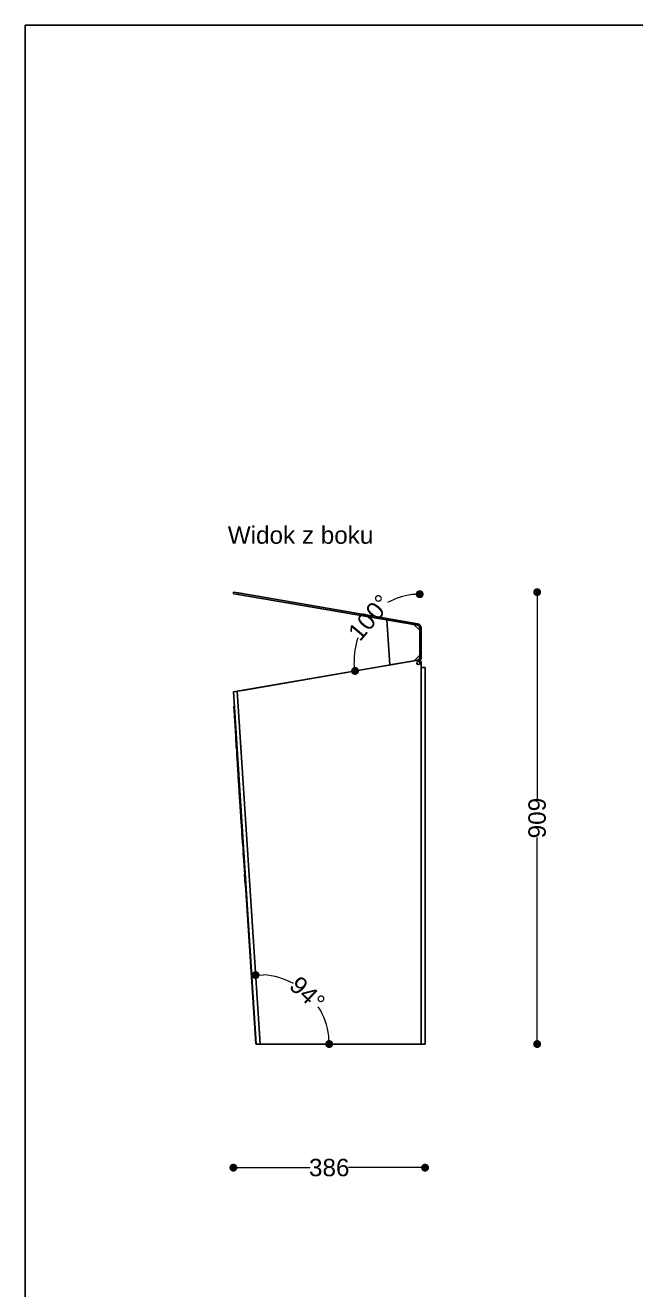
# Model space of a CAD drawing. Header units: millimetres. Extents: x 10782 to 23587, y 24555 to 29687.
# Drawn here: x 19958 to 21188, y 27143 to 29687 of the extents above; entities that cross this region are included whole.
import ezdxf

# ---------------------------------------------------------------- set-up
doc = ezdxf.new("R2010")
doc.units = ezdxf.units.MM
doc.header["$LTSCALE"] = 3
doc.layers.add('DomyÅ›lny', color=7, linetype='Continuous')
doc.styles.get("Standard").update_dxf_attribs({"font": 'arial.ttf'})
doc.dimstyles.new('MATEUSZ', dxfattribs={"dimtxt": 35, "dimasz": 16, "dimexe": 0.18, "dimexo": 0.0625, "dimgap": 0.09, "dimtad": 0, "dimdec": 0, "dimdsep": 46, "dimtxsty": 'Standard', "dimblk": 'DOT', "dimcen": 0.09, "dimse1": 1, "dimse2": 1, "dimadec": 0, "dimazin": 0, "dimtfac": 1, "dimtdec": 0, "dimtofl": 0, "dimtmove": 0, "dimatfit": 3, "dimfxl": 1, "dimtolj": 1, "dimtzin": 0, "dimlwd": 9, "dimlwe": 9, "dimarcsym": 0})

# ---------------------------------------------------------------- blocks, each defined once
blk = doc.blocks.new('_Dot')
at = {"color": 0, "linetype": 'ByBlock', "lineweight": -2}
blk.add_line((-0.5, 0), (-1, 0), dxfattribs=at)
at = {"color": 0, "linetype": 'ByBlock', "const_width": 0.5}
blk.add_lwpolyline([(-0.25, 0, 1), (0.25, 0, 1)], format="xyb", close=True, dxfattribs=at)
blk = doc.blocks.new('*D67')
at = {"color": 0, "lineweight": 9, "transparency": 16777216}
for p, q in [((20393.4, 27388.5), (20531.7, 27388.5)), ((20747.4, 27388.5), (20609.1, 27388.5))]:
    blk.add_line(p, q, dxfattribs=at)
at = {"layer": 'Defpoints', "color": 0, "transparency": 16777216}
for p in [(20377.4, 28346), (20763.4, 27637.2), (20763.4, 27388.5)]:
    blk.add_point(p, dxfattribs=at)
at = {"color": 0, "lineweight": 9, "transparency": 16777216, "xscale": 16, "yscale": 16, "zscale": 16, "rotation": 180}
blk.add_blockref('_Dot', (20377.4, 27388.5), dxfattribs=at)
at = {"color": 0, "lineweight": 9, "transparency": 16777216, "xscale": 16, "yscale": 16, "zscale": 16}
blk.add_blockref('_Dot', (20763.4, 27388.5), dxfattribs=at)
at = {"color": 0, "transparency": 16777216, "insert": (20570.4, 27388.5), "char_height": 35, "attachment_point": 5}
blk.add_mtext('\\A1;386', dxfattribs=at)
blk = doc.blocks.new('*D70')
at = {"color": 0, "lineweight": 9, "transparency": 16777216}
for start, end in [(61.1745, 87.1186), (6.5908, 32.5349)]:
    blk.add_arc((20431.1, 27637.2), 139.2, start, end, dxfattribs=at)
at = {"layer": 'Defpoints', "color": 0, "transparency": 16777216}
for p in [(20385.1, 28347.3), (20550.1, 27709.4), (20431.1, 27637.2), (20431.1, 27637.2), (20755.6, 27637.2)]:
    blk.add_point(p, dxfattribs=at)
at = {"color": 0, "lineweight": 9, "transparency": 16777216, "xscale": 16, "yscale": 16, "zscale": 16}
for p, rotation in [((20422.1, 27776.1), 180.4139680754109), ((20570.3, 27637.2), 273.29537746441)]:
    blk.add_blockref('_Dot', p, dxfattribs=dict(at, rotation=rotation))
at = {"color": 0, "transparency": 16777216, "insert": (20526.3, 27738.8), "char_height": 35, "attachment_point": 5, "rotation": 316.8547}
blk.add_mtext('\\A1;94°', dxfattribs=at)
blk = doc.blocks.new('*D71')
at = {"color": 0, "lineweight": 9, "transparency": 16777216}
for start, end in [(96.9505, 119.3036), (160.4448, 182.7979)]:
    blk.add_arc((20752.6, 28410.5), 132, start, end, dxfattribs=at)
at = {"layer": 'Defpoints', "color": 0, "transparency": 16777216}
for p in [(20680.3, 28520.9), (20752.6, 28475), (20749.8, 28410), (20752.6, 28414.8), (20385.1, 28347.3)]:
    blk.add_point(p, dxfattribs=at)
at = {"color": 0, "lineweight": 9, "transparency": 16777216, "xscale": 16, "yscale": 16, "zscale": 16}
for p, rotation in [((20752.6, 28542.5), 3.475274051367704), ((20622.5, 28388.1), 276.2731744465472)]:
    blk.add_blockref('_Dot', p, dxfattribs=dict(at, rotation=rotation))
at = {"color": 0, "transparency": 16777216, "insert": (20651.7, 28495.5), "char_height": 35, "attachment_point": 5, "rotation": 49.8742}
blk.add_mtext('\\A1;100°', dxfattribs=at)
blk = doc.blocks.new('*D73')
at = {"color": 0, "lineweight": 9, "transparency": 16777216}
for p, q in [((20989.2, 28530.6), (20989.2, 28130.7)), ((20989.2, 27653.2), (20989.2, 28053.1))]:
    blk.add_line(p, q, dxfattribs=at)
at = {"layer": 'Defpoints', "color": 0, "transparency": 16777216}
for p in [(20377.9, 28546.6), (20763.4, 27637.2), (20989.2, 27637.2)]:
    blk.add_point(p, dxfattribs=at)
at = {"color": 0, "lineweight": 9, "transparency": 16777216, "xscale": 16, "yscale": 16, "zscale": 16}
for p, rotation in [((20989.2, 28546.6), 90), ((20989.2, 27637.2), 270)]:
    blk.add_blockref('_Dot', p, dxfattribs=dict(at, rotation=rotation))
at = {"color": 0, "transparency": 16777216, "insert": (20989.2, 28091.9), "char_height": 35, "attachment_point": 5, "rotation": 90}
blk.add_mtext('\\A1;909', dxfattribs=at)

msp = doc.modelspace()

# ---------------------------------------------------------------- linework, layer by layer
msp.add_lwpolyline([(19958.2, 24555.1), (19958.2, 29687.3), (23587, 29687.3), (23587, 24555.1)], close=True)
at = {"layer": 'DomyÅ›lny'}
for p, q in [((20377.9, 28546.6), (20377.4, 28543.7)), ((20387.8, 28544.9), (20387.3, 28542)), ((20387.3, 28542), (20748.4, 28479.9)), ((20748.9, 28482.9), (20387.8, 28544.9)), ((20692.2, 28400.2), (20686.3, 28490.6)), ((20752.6, 28470), (20741.4, 28481.1)), ((20752.6, 28475), (20752.6, 28414.8)), ((20755.6, 28414.8), (20755.6, 28475)), ((20385.1, 28347.3), (20749.8, 28410)), ((20748.4, 28409.9), (20395.5, 28349)), ((20741.4, 28408.7), (20692.2, 28400.2)), ((20752.6, 28419.8), (20741.4, 28408.7)), ((20755.6, 28395), (20755.6, 28405.1)), ((20755.6, 27637.2), (20755.6, 28395)), ((20763.4, 27637.2), (20763.4, 28395)), ((20423.4, 27637.2), (20377.4, 28346)), ((20431.1, 27637.2), (20385.1, 28347.3)), ((20378.2, 28317), (20380.2, 28317.2)), ((20378.8, 28308.1), (20380.8, 28308.3)), ((20421.6, 27648.3), (20378.8, 28308.1)), ((20382, 28256.2), (20383, 28240.8)), ((20382.2, 28253.4), (20383.4, 28235.5)), ((20383.4, 28235.5), (20383.2, 28238.6)), ((20383.4, 28235.5), (20383.5, 28233)), ((20385.4, 28204.9), (20384.2, 28222.6)), ((20384.2, 28222.6), (20384.2, 28222.4)), ((20384.2, 28222.4), (20385.2, 28207.1)), ((20384.5, 28218.5), (20384.3, 28221)), ((20384.3, 28221), (20384.5, 28217.8)), ((20384.5, 28217.8), (20384.7, 28215.4)), ((20384.7, 28215.4), (20385.6, 28201.5)), ((20385.6, 28201.5), (20385.8, 28198.9)), ((20385.7, 28199.9), (20386.3, 28190)), ((20385.8, 28198.9), (20385.9, 28196.4)), ((20386.6, 28186.5), (20386.4, 28189.5)), ((20386.4, 28189.5), (20387.2, 28176.1)), ((20386.5, 28187.3), (20386.7, 28184.4)), ((20386.7, 28184.4), (20387.3, 28174.2)), ((20387.4, 28174.1), (20386.9, 28181.8)), ((20386.9, 28181.8), (20387, 28179.3)), ((20387, 28179.3), (20387.2, 28177.2)), ((20387.2, 28177.2), (20388, 28164.2)), ((20388.4, 28157.8), (20387.5, 28171.8)), ((20388, 28164.2), (20388.3, 28160.3)), ((20388.3, 28160.3), (20388.4, 28157.8)), ((20388.7, 28152.8), (20390, 28133)), ((20390, 28133), (20388.9, 28150.7)), ((20388.9, 28150.7), (20388.9, 28150.5)), ((20388.9, 28150.5), (20390.2, 28129.8)), ((20390.3, 28128.1), (20389.1, 28147.6)), ((20389.1, 28147.6), (20389.1, 28147.4)), ((20389.1, 28147.4), (20390.4, 28127.6)), ((20390.4, 28127.6), (20389.2, 28145.3)), ((20389.2, 28145.3), (20389.2, 28145.1)), ((20389.2, 28145.1), (20390.6, 28124.4)), ((20390.6, 28123.9), (20391.5, 28110.9)), ((20391, 28118.2), (20392, 28118.3)), ((20391.3, 28112.8), (20391.5, 28110.3)), ((20392.6, 28092.5), (20393.7, 28075.9)), ((20393.5, 28079.3), (20394.5, 28064)), ((20393.7, 28076.5), (20394.8, 28058.6)), ((20394.8, 28058.6), (20394.6, 28061.8)), ((20395.8, 28044.3), (20395.9, 28043.1)), ((20395.8, 28043.6), (20396, 28040.5)), ((20396, 28040.5), (20396.2, 28038)), ((20397.2, 28023), (20397.4, 28019.9)), ((20397.3, 28020.4), (20398.2, 28006.9)), ((20397.4, 28019.9), (20397.5, 28017.4)), ((20397.5, 28017.4), (20397.4, 28018.8)), ((20398.2, 28006.9), (20398.3, 28005.1)), ((20398.3, 28005.1), (20398.8, 27997.2)), ((20398.8, 27997.2), (20398.9, 27996)), ((20398.9, 27996), (20399, 27994.6)), ((20399.2, 27992.2), (20398.9, 27995.3)), ((20399, 27994.6), (20399.2, 27992.2)), ((20400, 27978.8), (20401.3, 27958.9)), ((20401.3, 27958.9), (20400.2, 27976.7)), ((20400.2, 27976.7), (20400.2, 27976.5)), ((20400.2, 27976.5), (20401.5, 27955.8)), ((20421.6, 27648.3), (20423.6, 27648.4)), ((20422.3, 27637.2), (20424.3, 27637.4)), ((20755.6, 27637.2), (20431.1, 27637.2))]:
    msp.add_line(p, q, dxfattribs=at)
for points in [[(20377.4, 28543.7, 0), (20377.4, 28543.7, 0), (20377.4, 28543.7, 0), (20377.4, 28543.7, 0), (20377.4, 28543.7, 0), (20377.4, 28543.7, 0), (20377.4, 28543.7, 0), (20377.4, 28543.7, 0), (20377.4, 28543.7, 0), (20377.4, 28543.7, 0), (20377.4, 28543.7, 0), (20377.4, 28543.7, 0), (20377.4, 28543.7, 0), (20377.4, 28543.7, 0), (20377.5, 28543.7, 0), (20377.7, 28543.6, 0), (20378.6, 28543.5, 0), (20387.3, 28542, 0)], [(20387.8, 28544.9, 0), (20377.9, 28546.6, 0)], [(20763.4, 28395, 0), (20763.4, 28395, 0), (20763.4, 28395, 0), (20763.4, 28395, 0), (20763.4, 28395, 0), (20763.4, 28395, 0), (20763.4, 28395, 0), (20763.4, 28395, 0), (20763.4, 28395, 0), (20763.4, 28395, 0), (20763.4, 28395, 0), (20763.4, 28395, 0), (20763.3, 28395, 0), (20763.1, 28395, 0), (20761.2, 28395, 0), (20755.6, 28395, 0)], [(20377.4, 28346, 0), (20377.4, 28346, 0), (20377.4, 28346, 0), (20377.4, 28346, 0), (20377.4, 28346, 0), (20377.4, 28346, 0), (20377.4, 28346, 0), (20377.4, 28346, 0), (20377.4, 28346, 0), (20377.4, 28346, 0), (20377.4, 28346, 0), (20377.4, 28346, 0), (20377.6, 28346.1, 0), (20378.2, 28346.2, 0), (20385.1, 28347.3, 0)], [(20395.5, 28349, 0), (20385.6, 28347.3, 0)], [(20378.2, 28317, 0), (20378.2, 28317, 0), (20378.2, 28317, 0), (20378.2, 28317, 0), (20378.2, 28317, 0), (20378.2, 28317, 0), (20378.2, 28317, 0), (20378.2, 28317, 0), (20378.2, 28317, 0), (20378.2, 28317, 0), (20378.2, 28317, 0), (20378.2, 28317, 0), (20378.2, 28317, 0), (20378.2, 28317, 0), (20378.2, 28316.8, 0), (20378.3, 28315.9, 0), (20378.8, 28308.1, 0)], [(20388.2, 28161.5, 0), (20388.2, 28161.5, 0), (20388.2, 28161.5, 0), (20388.2, 28161.5, 0), (20388.2, 28161.5, 0), (20388.2, 28161.5, 0), (20388.2, 28161.5, 0), (20388.2, 28161.5, 0), (20388.2, 28161.5, 0), (20388.2, 28161.5, 0), (20388.2, 28161.5, 0), (20388.2, 28161.5, 0), (20388.2, 28161.5, 0), (20388.2, 28161.5, 0), (20388.2, 28161.5, 0), (20388.2, 28161.5, 0), (20388.2, 28161.5, 0), (20388.2, 28161.5, 0), (20388.2, 28161.4, 0), (20388.2, 28160.9, 0), (20388.5, 28156.2, 0), (20389, 28149.5, 0), (20389.1, 28147.5, 0), (20389.1, 28147.1, 0), (20389.1, 28147, 0), (20389.1, 28146.9, 0), (20389.1, 28146.9, 0), (20389.1, 28146.9, 0), (20389.1, 28146.9, 0), (20389.1, 28146.9, 0), (20389.1, 28146.9, 0), (20389.1, 28146.9, 0), (20389.1, 28146.9, 0), (20389.1, 28146.9, 0), (20389.1, 28146.9, 0), (20389.1, 28146.9, 0), (20389.1, 28146.9, 0), (20389.1, 28146.9, 0), (20389.1, 28147, 0), (20389.1, 28147, 0), (20389.1, 28147.1, 0), (20389.1, 28147.7, 0), (20388.9, 28150, 0), (20388.1, 28161.9, 0), (20388.1, 28162.6, 0), (20388.1, 28162.7, 0), (20388.1, 28162.7, 0), (20388.1, 28162.7, 0), (20388.1, 28162.7, 0), (20388.1, 28162.7, 0), (20388.1, 28162.7, 0), (20388.1, 28162.7, 0), (20388.1, 28162.7, 0), (20388.1, 28162.7, 0), (20388.1, 28162.7, 0), (20388.1, 28162.7, 0), (20388.1, 28162.7, 0), (20388.1, 28162.7, 0), (20388.1, 28162.7, 0), (20388.1, 28162.7, 0), (20388.1, 28162.7, 0), (20388.1, 28162.7, 0), (20388.1, 28162.6, 0), (20388.1, 28162.2, 0), (20388.2, 28160.8, 0), (20388.6, 28155.3, 0), (20389, 28148.3, 0), (20389.3, 28143.4, 0), (20389.4, 28142.3, 0), (20389.4, 28142.1, 0), (20389.4, 28142.1, 0), (20389.4, 28142.1, 0), (20389.4, 28142.1, 0), (20389.4, 28142.1, 0), (20389.4, 28142.1, 0), (20389.4, 28142.1, 0), (20389.4, 28142.1, 0), (20389.4, 28142.1, 0), (20389.4, 28142.1, 0), (20389.4, 28142.1, 0), (20389.4, 28142.1, 0), (20389.4, 28142.1, 0), (20389.4, 28142.1, 0), (20389.4, 28142.1, 0), (20389.4, 28142.1, 0), (20389.4, 28142.1, 0)], [(20391.1, 28115.7, 0), (20391.1, 28115.7, 0), (20391.1, 28115.7, 0), (20391.1, 28115.7, 0), (20391.1, 28115.7, 0), (20391.1, 28115.7, 0), (20391.1, 28115.7, 0), (20391.1, 28115.7, 0), (20391.1, 28115.7, 0), (20391.1, 28115.7, 0), (20391.1, 28115.7, 0), (20391.1, 28115.7, 0), (20391.1, 28115.7, 0), (20391.1, 28115.7, 0), (20391.1, 28115.7, 0), (20391.1, 28115.7, 0), (20391.1, 28115.7, 0), (20391.1, 28115.7, 0), (20391.2, 28115.6, 0), (20391.2, 28115.1, 0), (20391.5, 28110.4, 0), (20391.9, 28103.7, 0), (20392, 28101.7, 0), (20392.1, 28101.3, 0), (20392.1, 28101.2, 0), (20392.1, 28101.2, 0), (20392.1, 28101.2, 0), (20392.1, 28101.2, 0), (20392.1, 28101.2, 0), (20392.1, 28101.2, 0), (20392.1, 28101.2, 0), (20392.1, 28101.2, 0), (20392.1, 28101.2, 0), (20392.1, 28101.2, 0), (20392.1, 28101.2, 0), (20392.1, 28101.2, 0), (20392.1, 28101.2, 0), (20392.1, 28101.2, 0), (20392.1, 28101.2, 0), (20392.1, 28101.2, 0), (20392.1, 28101.3, 0), (20392, 28101.9, 0), (20391.9, 28104.2, 0), (20391.1, 28116.1, 0), (20391.1, 28116.8, 0), (20391.1, 28116.9, 0), (20391.1, 28116.9, 0), (20391.1, 28116.9, 0), (20391.1, 28116.9, 0), (20391.1, 28116.9, 0), (20391.1, 28116.9, 0), (20391.1, 28116.9, 0), (20391.1, 28116.9, 0), (20391.1, 28116.9, 0), (20391.1, 28116.9, 0), (20391.1, 28116.9, 0), (20391.1, 28116.9, 0), (20391.1, 28116.9, 0), (20391.1, 28116.9, 0), (20391.1, 28116.9, 0), (20391.1, 28116.9, 0), (20391.1, 28116.9, 0), (20391.1, 28116.8, 0), (20391.1, 28116.4, 0), (20391.2, 28115, 0), (20391.5, 28109.5, 0), (20392, 28102.5, 0), (20392.3, 28097.6, 0), (20392.4, 28096.5, 0), (20392.4, 28096.3, 0), (20392.4, 28096.3, 0), (20392.4, 28096.3, 0), (20392.4, 28096.3, 0), (20392.4, 28096.3, 0), (20392.4, 28096.3, 0), (20392.4, 28096.3, 0), (20392.4, 28096.3, 0), (20392.4, 28096.3, 0), (20392.4, 28096.3, 0), (20392.4, 28096.3, 0), (20392.4, 28096.3, 0), (20392.4, 28096.3, 0), (20392.4, 28096.3, 0), (20392.4, 28096.3, 0), (20392.4, 28096.3, 0), (20392.4, 28096.3, 0)], [(20391.5, 28110.3, 0), (20391.5, 28110.4, 0), (20391.5, 28110.4, 0), (20391.5, 28110.4, 0), (20391.5, 28110.4, 0), (20391.5, 28110.4, 0), (20391.5, 28110.4, 0), (20391.5, 28110.4, 0), (20391.5, 28110.4, 0), (20391.5, 28110.4, 0), (20391.5, 28110.4, 0), (20391.5, 28110.4, 0), (20391.5, 28110.4, 0), (20391.5, 28110.4, 0), (20391.5, 28110.4, 0), (20391.5, 28110.4, 0), (20391.5, 28110.3, 0), (20391.5, 28110.3, 0), (20391.5, 28110.2, 0), (20391.5, 28109.7, 0), (20391.8, 28105, 0), (20392.3, 28098.3, 0), (20392.4, 28096.4, 0), (20392.4, 28095.9, 0), (20392.4, 28095.8, 0), (20392.4, 28095.8, 0), (20392.4, 28095.8, 0), (20392.4, 28095.8, 0), (20392.4, 28095.8, 0), (20392.4, 28095.8, 0), (20392.4, 28095.8, 0), (20392.4, 28095.8, 0), (20392.4, 28095.8, 0), (20392.4, 28095.8, 0), (20392.4, 28095.8, 0), (20392.4, 28095.8, 0), (20392.4, 28095.8, 0), (20392.4, 28095.8, 0), (20392.4, 28095.8, 0), (20392.4, 28095.8, 0), (20392.4, 28096, 0), (20392.4, 28096.5, 0), (20392.2, 28098.8, 0), (20391.5, 28110.7, 0), (20391.4, 28111.5, 0), (20391.4, 28111.5, 0), (20391.4, 28111.5, 0), (20391.4, 28111.5, 0), (20391.4, 28111.5, 0), (20391.4, 28111.5, 0), (20391.4, 28111.5, 0), (20391.4, 28111.5, 0), (20391.4, 28111.5, 0), (20391.4, 28111.5, 0), (20391.4, 28111.5, 0), (20391.4, 28111.5, 0), (20391.4, 28111.5, 0), (20391.4, 28111.5, 0), (20391.4, 28111.5, 0), (20391.4, 28111.5, 0), (20391.4, 28111.5, 0), (20391.4, 28111.5, 0), (20391.4, 28111.4, 0), (20391.4, 28111, 0), (20391.5, 28109.6, 0), (20391.9, 28104.2, 0), (20392.3, 28097.1, 0), (20392.7, 28092.2, 0), (20392.7, 28091.1, 0), (20392.7, 28090.9, 0), (20392.7, 28090.9, 0), (20392.7, 28090.9, 0), (20392.7, 28090.9, 0), (20392.7, 28090.9, 0), (20392.7, 28090.9, 0), (20392.7, 28090.9, 0), (20392.7, 28090.9, 0), (20392.7, 28090.9, 0), (20392.7, 28090.9, 0), (20392.7, 28090.9, 0), (20392.7, 28090.9, 0), (20392.7, 28090.9, 0), (20392.7, 28090.9, 0), (20392.7, 28090.9, 0), (20392.7, 28090.9, 0), (20392.7, 28091, 0)], [(20395.8, 28043.8, 0), (20394.6, 28062.4, 0), (20394.6, 28062.4, 0), (20394.6, 28062.4, 0), (20394.6, 28062.4, 0), (20394.6, 28062.4, 0), (20394.6, 28062.4, 0), (20394.6, 28062.4, 0), (20394.6, 28062.4, 0), (20394.6, 28062.4, 0), (20394.6, 28062.4, 0), (20394.6, 28062.4, 0), (20394.6, 28062.4, 0), (20394.6, 28062.4, 0), (20394.6, 28062.4, 0), (20394.6, 28062.4, 0), (20394.6, 28062.3, 0), (20394.6, 28061.9, 0), (20394.7, 28060.1, 0), (20395.8, 28044.3, 0)], [(20421.6, 27648.3, 0), (20422.3, 27637.2, 0)], [(20431.1, 27637.2, 0), (20423.4, 27637.2, 0)], [(20755.6, 27637.2, 0), (20761.1, 27637.2, 0), (20762.8, 27637.2, 0), (20763.2, 27637.2, 0), (20763.3, 27637.2, 0), (20763.4, 27637.2, 0), (20763.4, 27637.2, 0), (20763.4, 27637.2, 0), (20763.4, 27637.2, 0), (20763.4, 27637.2, 0), (20763.4, 27637.2, 0), (20763.4, 27637.2, 0), (20763.4, 27637.2, 0), (20763.4, 27637.2, 0), (20763.4, 27637.2, 0), (20763.4, 27637.2, 0), (20763.4, 27637.2, 0), (20763.4, 27637.2, 0), (20763.4, 27637.2, 0)]]:
    msp.add_polyline3d(points, dxfattribs=at)
msp.add_polyline3d([(20382, 28256.4, 0), (20382.1, 28255.8, 0), (20382.2, 28253.5, 0), (20383.3, 28236.3, 0), (20383.5, 28234.2, 0), (20383.5, 28233.9, 0), (20383.5, 28233.9, 0), (20383.5, 28233.9, 0), (20383.5, 28233.9, 0), (20383.5, 28233.9, 0), (20383.5, 28233.9, 0), (20383.5, 28233.9, 0), (20383.5, 28233.9, 0), (20383.5, 28233.9, 0), (20383.5, 28233.9, 0), (20383.5, 28233.9, 0), (20383.5, 28233.9, 0), (20383.5, 28233.9, 0), (20383.5, 28233.9, 0), (20383.5, 28233.9, 0), (20383.5, 28233.9, 0), (20383.5, 28233.9, 0), (20383.5, 28233.9, 0), (20383.5, 28233.9, 0), (20383.5, 28233.9, 0), (20383.5, 28234.3, 0), (20383.4, 28235, 0), (20383.2, 28238.6, 0), (20382.4, 28251, 0), (20382, 28256.3, 0), (20382, 28256.7, 0), (20382, 28256.9, 0), (20382, 28256.9, 0), (20382, 28256.9, 0), (20382, 28256.9, 0), (20382, 28256.9, 0), (20382, 28256.9, 0), (20382, 28256.9, 0), (20382, 28256.9, 0), (20382, 28256.9, 0), (20382, 28256.9, 0), (20382, 28256.9, 0), (20382, 28256.9, 0), (20382, 28256.9, 0), (20382, 28256.9, 0), (20382, 28256.9, 0), (20382, 28256.8, 0)], close=True, dxfattribs=at)
msp.add_circle((20749.8, 28404), 3, dxfattribs=at)
for centre, radius, start, end in [((20747.6, 28475), 5.02, 0, 80.2516), ((20747.6, 28475), 8.02, 0, 80.2516), ((20747.6, 28414.8), 5.02, 279.7745, 0), ((20750.6, 28405.1), 5, 0, 99.7484), ((20747.6, 28414.8), 8.02, 316.0797, 0), ((20747.6, 28414.8), 8.02, 316.0797, 0)]:
    msp.add_arc(centre, radius, start, end, dxfattribs=at)

# ---------------------------------------------------------------- texts
msp.add_text('Widok z boku', height=34.962).set_placement((20366.1, 28644))

# ---------------------------------------------------------------- dimensions: what is measured, and where the dimension line sits
dim = msp.add_linear_dim(base=(20989.2, 27637.2), p1=(20377.9, 28546.6), p2=(20763.4, 27637.2), angle=90, dimstyle='MATEUSZ')
dim.commit()
dim.dimension.update_dxf_attribs({"geometry": '*D73', "text_midpoint": (20989.2, 28091.9)})
for base, line1, line2, picture, middle in [((20680.3, 28520.9), ((20385.1, 28347.3), (20749.8, 28410)), ((20752.6, 28475), (20752.6, 28414.8)), '*D71', (20651.7, 28495.5)), ((20550.1, 27709.4), ((20755.6, 27637.2), (20431.1, 27637.2)), ((20431.1, 27637.2), (20385.1, 28347.3)), '*D70', (20526.3, 27738.8))]:
    dim = msp.add_angular_dim_2l(base=base, line1=line1, line2=line2, dimstyle='MATEUSZ')
    dim.commit()
    dim.dimension.update_dxf_attribs({"geometry": picture, "text_midpoint": middle})
dim = msp.add_linear_dim(base=(20763.4, 27388.5), p1=(20377.4, 28346), p2=(20763.4, 27637.2), dimstyle='MATEUSZ')
dim.commit()
dim.dimension.update_dxf_attribs({"geometry": '*D67', "text_midpoint": (20570.4, 27388.5)})

doc.saveas('drawing.dxf')
